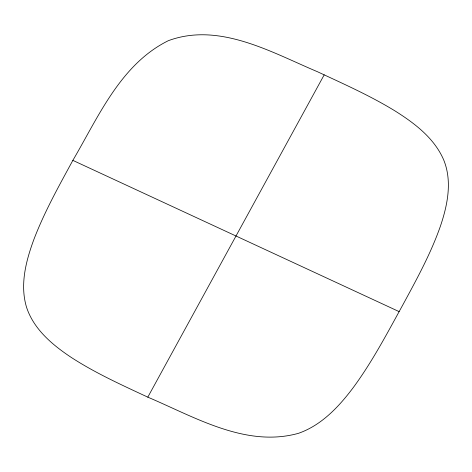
<?xml version="1.0" encoding="UTF-8"?>
<svg xmlns="http://www.w3.org/2000/svg" width="472" height="472" viewBox="0 0 472 472"><rect width="100%" height="100%" fill="white"/><g stroke="black" fill="none" stroke-linecap="round" stroke-linejoin="round"><path stroke-width="0.71" d="M72.853 160.374C58.858 186.098 44.492 211.769 33.99 239.174C26.048 260.65 19.688 284.634 26.55 307.278C33.813 329.444 52.663 345.103 71.467 357.564C95.58 373.181 121.835 385.034 147.807 397.158C194.641 416.977 245.9 447.963 298.463 433.32C321.686 425.207 339.108 406.492 353.487 387.27C372.467 361.422 387.376 332.925 402.817 304.912C416.605 279.477 430.629 253.96 440.264 226.595C447.497 205.414 452.483 181.366 443.674 159.866C434.275 138.048 414.475 123.162 394.934 110.879C370.201 95.722 343.634 83.939 317.396 71.697C271.447 52.327 219.291 21.871 168.368 40.669C120.679 64.174 98.4 116.873 72.853 160.374L399.147 311.626M147.807 397.158L324.193 74.841"/></g></svg>
